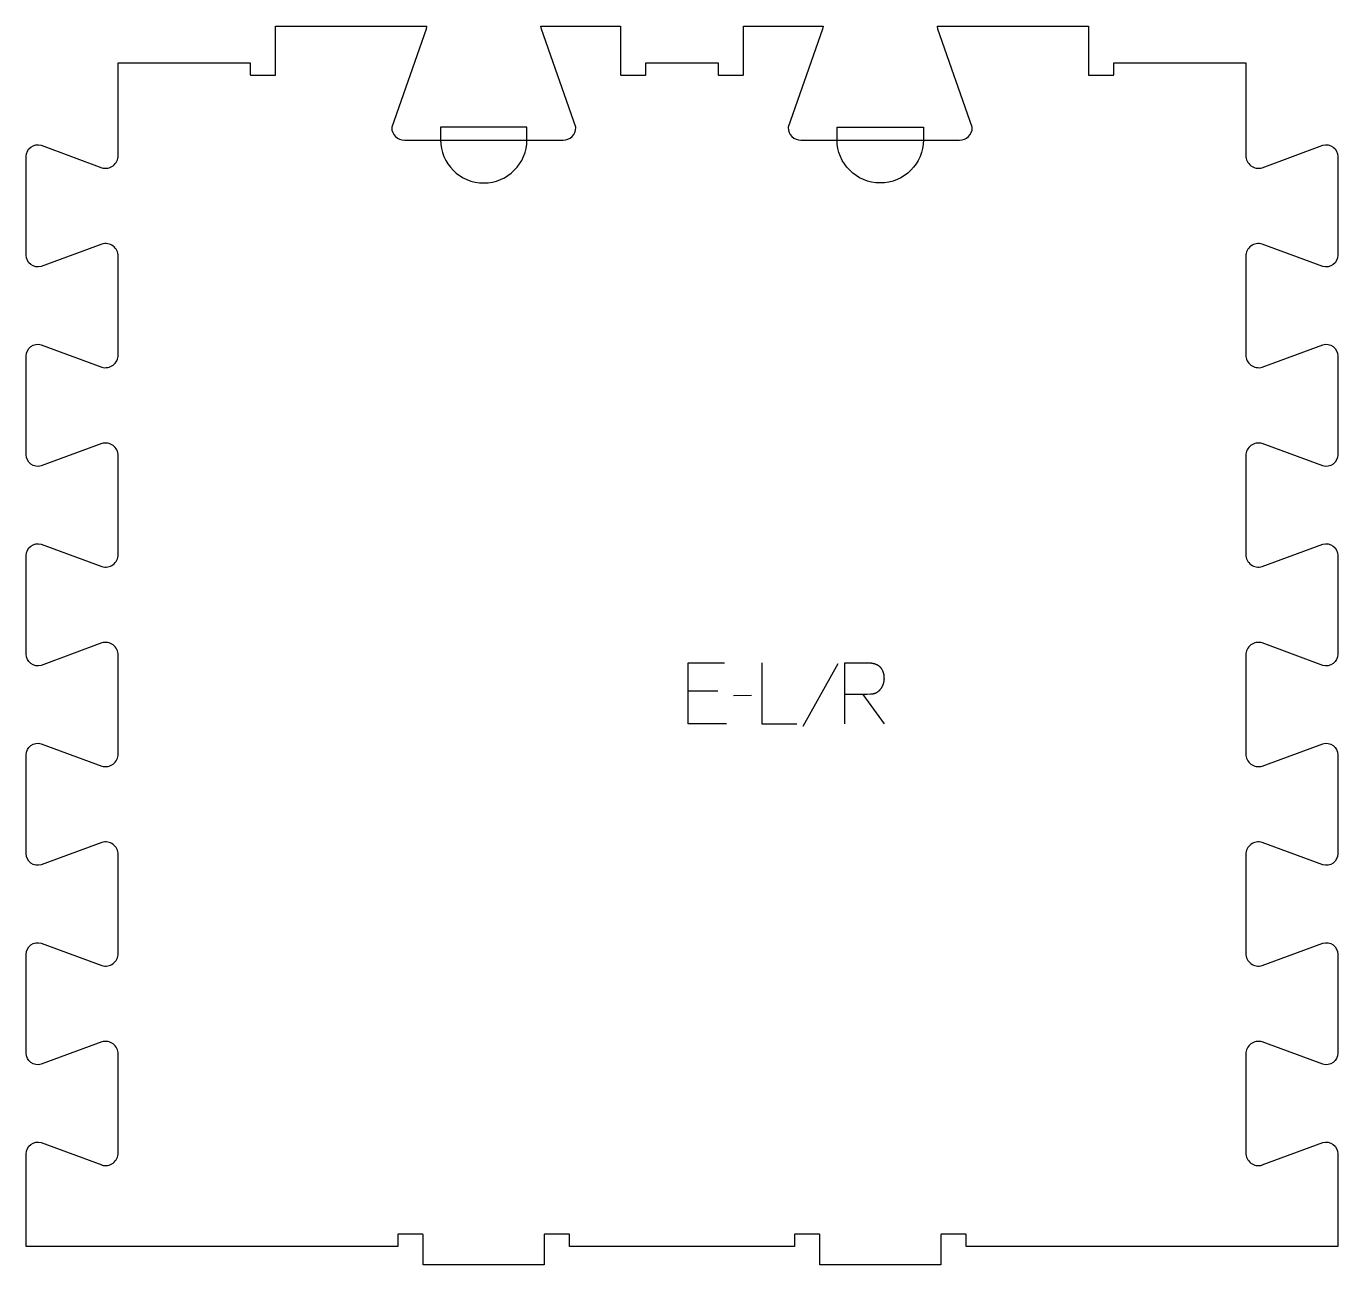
# Model space of a CAD drawing. Extents: x -322 to 322, y -296 to 313.
import ezdxf

# ---------------------------------------------------------------- set-up
doc = ezdxf.new("R2010")
doc.units = 0
for name, color, linetype in [('1_ANYTOOL_1MMDEEP_LABELS_S', 2, 'CONTINUOUS'), ('4_ANYTOOL_CUTTHROUGH_OUTSI', 5, 'CONTINUOUS'), ('5_ANYTOOL_HALF_MILL_9MM_IN', 3, 'CONTINUOUS')]:
    doc.layers.add(name, color=color, linetype=linetype)

msp = doc.modelspace()

# ---------------------------------------------------------------- linework, layer by layer
at = {"layer": '1_ANYTOOL_1MMDEEP_LABELS_S'}
for p, q in [((76.54, -0.47), (59.36, -31.24)), ((17.66, -13.93), (3, -13.93)), ((34.16, -16.11), (25.37, -16.2)), ((88.97, -15.56), (99.43, -30.04))]:
    msp.add_line(p, q, dxfattribs=at)
for points in [[(21.94, -30), (3, -30), (3, 0), (20.83, 0)], [(39.3, 0), (39.3, -30), (56.4, -30)], [(79.97, -30), (79.97, 0), (91.33, 0), (91.82, -0.01), (92.29, -0.03), (92.53, -0.05), (92.75, -0.07), (92.98, -0.09), (93.2, -0.12), (93.41, -0.16), (93.63, -0.19), (93.83, -0.23), (94.04, -0.28), (94.24, -0.32), (94.43, -0.38), (94.63, -0.43), (94.82, -0.49), (95, -0.55), (95.18, -0.62), (95.36, -0.69), (95.53, -0.77), (95.7, -0.84), (95.87, -0.93), (96.03, -1.01), (96.19, -1.1), (96.34, -1.2), (96.49, -1.29), (96.64, -1.4), (96.78, -1.5), (96.92, -1.61), (97.05, -1.72), (97.18, -1.84), (97.31, -1.96), (97.43, -2.09), (97.55, -2.21), (97.66, -2.35), (97.77, -2.48), (97.88, -2.62), (97.98, -2.76), (98.08, -2.91), (98.18, -3.06), (98.27, -3.22), (98.36, -3.38), (98.44, -3.54), (98.52, -3.71), (98.6, -3.88), (98.67, -4.05), (98.74, -4.23), (98.8, -4.41), (98.86, -4.6), (98.92, -4.79), (98.97, -4.98), (99.02, -5.18), (99.06, -5.38), (99.11, -5.58), (99.14, -5.79), (99.18, -6), (99.2, -6.22), (99.23, -6.44), (99.25, -6.67), (99.27, -6.89), (99.29, -7.36), (99.3, -7.84), (99.3, -8.02), (99.29, -8.19), (99.28, -8.37), (99.27, -8.54), (99.26, -8.72), (99.24, -8.89), (99.21, -9.06), (99.19, -9.23), (99.16, -9.4), (99.12, -9.56), (99.09, -9.73), (99.05, -9.9), (99, -10.06), (98.96, -10.23), (98.9, -10.39), (98.85, -10.55), (98.79, -10.72), (98.73, -10.88), (98.67, -11.04), (98.6, -11.19), (98.52, -11.35), (98.45, -11.51), (98.37, -11.67), (98.29, -11.82), (98.2, -11.97), (98.11, -12.13), (98.02, -12.28), (97.92, -12.43), (97.82, -12.58), (97.72, -12.73), (97.61, -12.88), (97.39, -13.17), (97.28, -13.31), (97.16, -13.45), (97.04, -13.58), (96.92, -13.71), (96.8, -13.83), (96.67, -13.95), (96.54, -14.07), (96.41, -14.17), (96.28, -14.28), (96.15, -14.38), (96.01, -14.48), (95.87, -14.57), (95.72, -14.66), (95.58, -14.74), (95.43, -14.82), (95.28, -14.89), (95.13, -14.96), (94.98, -15.03), (94.82, -15.09), (94.66, -15.14), (94.5, -15.2), (94.33, -15.24), (94.17, -15.29), (94, -15.33), (93.82, -15.36), (93.65, -15.39), (93.47, -15.41), (93.29, -15.44), (93.11, -15.45), (92.93, -15.46), (92.74, -15.47), (90.99, -15.56), (88.97, -15.56), (80.01, -15.56)]]:
    msp.add_lwpolyline(points, dxfattribs=at)
at = {"layer": '4_ANYTOOL_CUTTHROUGH_OUTSI'}
msp.add_lwpolyline([(277.14, 249.24, 0.502397), (285.18, 243.25, 0.015604), (285.2, 243.26), (314.97, 254.26, -0.501976), (322.36, 248.75), (322.36, 200.24, -0.501976), (314.97, 194.73), (285.2, 205.73, 0.015611), (285.18, 205.73, 0.502397), (277.14, 199.75), (277.14, 151.24, 0.502397), (285.18, 145.25, 0.015604), (285.2, 145.26), (314.97, 156.26, -0.501976), (322.36, 150.75), (322.36, 102.24, -0.501976), (314.97, 96.73), (285.2, 107.73, 0.015611), (285.18, 107.73, 0.502397), (277.14, 101.75), (277.14, 53.24, 0.502397), (285.18, 47.25, 0.015604), (285.2, 47.26), (314.97, 58.26, -0.501976), (322.36, 52.75), (322.36, 4.24, -0.501976), (314.97, -1.27), (285.2, 9.73, 0.015611), (285.18, 9.73, 0.502397), (277.14, 3.75), (277.14, -44.76, 0.502397), (285.18, -50.75, 0.015604), (285.2, -50.74), (314.97, -39.74, -0.501976), (322.36, -45.25), (322.36, -93.76, -0.501976), (314.97, -99.27), (285.2, -88.27, 0.015611), (285.18, -88.27, 0.502397), (277.14, -94.25), (277.14, -142.76, 0.502397), (285.18, -148.75, 0.015604), (285.2, -148.74), (314.97, -137.74, -0.501976), (322.36, -143.25), (322.36, -191.76, -0.501976), (314.97, -197.27), (285.2, -186.27, 0.015611), (285.18, -186.27, 0.502397), (277.14, -192.25), (277.14, -240.76, 0.502397), (285.18, -246.75, 0.015604), (285.2, -246.74), (314.97, -235.74, -0.501977), (322.36, -241.25), (322.36, -286.76), (139.75, -286.76), (139.75, -281.01, 0.414214), (139.5, -280.76), (127.5, -280.76, 0.414214), (127.25, -281.01), (127.25, -295.76), (67.75, -295.76), (67.75, -281.01, 0.414214), (67.5, -280.76), (55.5, -280.76, 0.414214), (55.25, -281.01), (55.25, -286.76), (-55.25, -286.76), (-55.25, -281.01, 0.414214), (-55.5, -280.76), (-67.5, -280.76, 0.414214), (-67.75, -281.01), (-67.75, -295.76), (-127.25, -295.76), (-127.25, -281.01, 0.414214), (-127.5, -280.76), (-139.5, -280.76, 0.414214), (-139.75, -281.01), (-139.75, -286.76), (-322.36, -286.76), (-322.36, -241.25, -0.501977), (-314.97, -235.74), (-285.2, -246.74, 0.015604), (-285.18, -246.75, 0.502397), (-277.14, -240.76), (-277.14, -192.25, 0.502391), (-285.18, -186.27, 0.015611), (-285.2, -186.27), (-314.97, -197.27, -0.501976), (-322.36, -191.76), (-322.36, -143.25, -0.501977), (-314.97, -137.74), (-285.2, -148.74, 0.015604), (-285.18, -148.75, 0.502397), (-277.14, -142.76), (-277.14, -94.25, 0.502391), (-285.18, -88.27, 0.015611), (-285.2, -88.27), (-314.97, -99.27, -0.501976), (-322.36, -93.76), (-322.36, -45.25, -0.501977), (-314.97, -39.74), (-285.2, -50.74, 0.015604), (-285.18, -50.75, 0.502397), (-277.14, -44.76), (-277.14, 3.75, 0.502391), (-285.18, 9.73, 0.015611), (-285.2, 9.73), (-314.97, -1.27, -0.501976), (-322.36, 4.24), (-322.36, 52.75, -0.501977), (-314.97, 58.26), (-285.2, 47.26, 0.015604), (-285.18, 47.25, 0.502397), (-277.14, 53.24), (-277.14, 101.75, 0.502391), (-285.18, 107.73, 0.015611), (-285.2, 107.73), (-314.97, 96.73, -0.501976), (-322.36, 102.24), (-322.36, 150.75, -0.501977), (-314.97, 156.26), (-285.2, 145.26, 0.015604), (-285.18, 145.25, 0.502397), (-277.14, 151.24), (-277.14, 199.75, 0.502391), (-285.18, 205.73, 0.015611), (-285.2, 205.73), (-314.97, 194.73, -0.501976), (-322.36, 200.24), (-322.36, 248.75, -0.501977), (-314.97, 254.26), (-285.2, 243.26, 0.015604), (-285.18, 243.25, 0.502397), (-277.14, 249.24), (-277.14, 294.74), (-212.25, 294.74), (-212.25, 288.99, 0.414214), (-212, 288.74), (-200, 288.74, 0.414214), (-199.75, 288.99), (-199.75, 312.74), (-125.56, 312.74), (-125.79, 311.35), (-142.69, 263.08), (-142.7, 262.99, 0.414214), (-136.45, 256.74), (-58.45, 256.74, 0.414214), (-52.2, 262.99), (-52.22, 263.08), (-69.12, 311.36), (-69.35, 312.74), (-30.25, 312.74), (-30.25, 288.99, 0.414214), (-30, 288.74), (-18, 288.74, 0.414214), (-17.75, 288.99), (-17.75, 294.74), (17.75, 294.74), (17.75, 288.99, 0.414214), (18, 288.74), (30, 288.74, 0.414214), (30.25, 288.99), (30.25, 312.74), (69.35, 312.74), (69.11, 311.35), (52.22, 263.08), (52.2, 262.99, 0.414214), (58.45, 256.74), (136.45, 256.74, 0.414214), (142.7, 262.99), (142.69, 263.08), (125.79, 311.36), (125.56, 312.74), (199.75, 312.74), (199.75, 288.99, 0.414214), (200, 288.74), (212, 288.74, 0.414214), (212.25, 288.99), (212.25, 294.74), (277.14, 294.74)], format="xyb", close=True, dxfattribs=at)
at = {"layer": '5_ANYTOOL_HALF_MILL_9MM_IN'}
for points in [[(-118.7, 256.99, 1), (-76.2, 256.99), (-76.2, 263.24), (-118.7, 263.24)], [(118.7, 256.99, -1), (76.2, 256.99), (76.2, 263.24), (118.7, 263.24)]]:
    msp.add_lwpolyline(points, format="xyb", close=True, dxfattribs=at)

doc.saveas('drawing.dxf')
